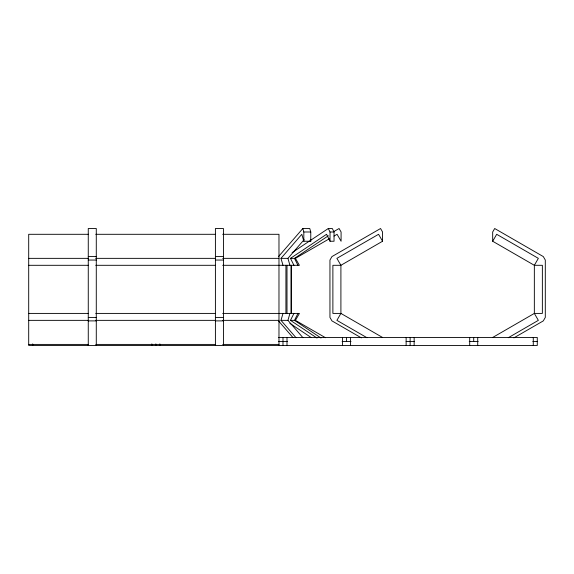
<?xml version="1.0" encoding="UTF-8"?>
<svg xmlns="http://www.w3.org/2000/svg" width="574" height="574" viewBox="0 0 574 574"><rect width="100%" height="100%" fill="white"/><g stroke="black" fill="none" stroke-linecap="round" stroke-linejoin="round"><path stroke-width="0.86" d="M296.033 337.727L280.987 320.357L282.989 313.411M302.979 337.727L287.933 320.357L289.935 313.411M316.984 338.029L290.473 320.357L293.945 313.411M290.473 320.357L294.484 320.357L297.956 313.411M492.679 337.469L534.344 313.411L542.365 313.411L542.365 265.303L534.344 265.303L492.679 241.245L496.689 234.3L538.355 258.357L534.344 265.303L534.344 313.411L538.355 320.357L508.263 337.727M278.519 256.578L302.821 228.517L309.766 228.517L310.771 231.989L310.771 241.245L303.825 241.245L301.816 234.3L280.987 258.357L282.989 265.303M280.987 258.357L287.933 258.357L304.134 239.645M292.101 252.639L328.292 228.517L332.303 228.517L334.039 231.989L334.039 241.245L330.028 241.245L326.556 234.3L290.473 258.357L293.945 265.303M290.473 258.357L294.484 258.357L328.357 235.771M333.681 231.631L339.083 228.517L341.085 231.989L341.085 241.245L337.074 234.3L333.989 236.086M329.361 238.755L295.409 258.357L299.42 265.303L222.669 265.303M361.383 337.885L331.959 320.895L329.95 317.422L329.95 260.051L331.959 256.578L380.562 228.517L382.571 231.989L382.571 241.245L340.906 265.303L332.884 265.303L332.884 313.411L340.906 313.411L382.571 337.469M513.866 337.885L543.298 320.895L545.3 317.422L545.3 260.051L543.298 256.578L494.688 228.517L492.679 231.989L492.679 241.245M302.821 228.517L303.825 231.989L310.771 231.989M328.292 228.517L330.028 231.989L334.039 231.989M88.59 234.3L28.7 234.3L28.7 345.483L537.278 345.483L537.278 337.469L278.512 337.469M95.743 234.3L215.515 234.3M222.669 234.3L278.978 234.3L278.978 345.483M88.267 256.578L96.281 256.578M215.408 256.578L223.429 256.578M28.7 258.357L88.59 258.357M95.743 258.357L215.515 258.357M222.669 258.357L278.978 258.357M88.267 260.051L96.281 260.051M215.408 260.051L223.429 260.051M28.7 265.303L88.59 265.303M95.743 265.303L215.515 265.303M28.7 313.411L88.59 313.411M95.743 313.411L215.515 313.411M222.669 313.411L299.42 313.411L295.409 320.357L325.501 337.727M88.267 317.422L96.281 317.422M215.408 317.422L223.429 317.422M28.7 320.357L88.59 320.357M95.743 320.357L215.515 320.357M222.669 320.357L278.978 320.357M280.987 320.357L287.933 320.357M88.267 320.895L96.281 320.895M215.408 320.895L223.429 320.895M278.512 341.48L287.474 341.48M342.082 341.48L351.044 341.48M406.127 341.48L414.615 341.48M469.231 341.48L478.192 341.48M532.801 341.48L537.278 341.48M28.7 344.414L88.59 344.414M95.743 344.414L215.515 344.414M222.669 344.414L278.978 344.414M366.987 337.727L336.895 320.357L340.906 313.411L340.906 265.303L336.895 258.357L378.56 234.3L382.571 241.245M294.484 320.357L320.995 338.029M289.884 323.356L311.28 337.62M278.519 320.895L292.905 337.512M294.484 258.357L297.956 265.303M310.319 239.702L310.771 241.245M287.933 258.357L289.935 265.303M533.275 337.469L533.275 345.483M477.719 337.469L477.719 345.483M473.708 337.469L473.708 341.48M469.697 337.469L469.697 345.483M414.148 337.469L414.148 345.483M410.137 337.469L410.137 345.483M406.127 337.469L406.127 345.483M350.571 337.469L350.571 345.483M346.567 337.469L346.567 341.48M342.556 337.469L342.556 345.483M330.028 231.989L330.028 241.245M303.825 231.989L303.825 241.245M291.405 265.303L291.405 313.411M291.011 265.303L291.011 313.411M287 265.303L287 313.411M287 337.469L287 345.483M285.924 265.303L285.924 313.411M282.989 337.469L282.989 345.483M223.429 345.483L223.429 228.517L215.408 228.517L215.408 345.483M159.852 343.883L159.852 345.483M155.848 343.883L155.848 345.483M151.837 343.883L151.837 345.483M96.281 345.483L96.281 228.517L88.267 228.517L88.267 345.483M32.711 343.883L32.711 345.483"/></g></svg>
